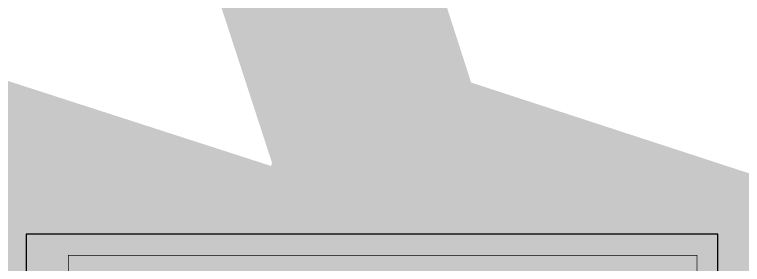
# Model space of a CAD drawing. Header units: millimetres. Extents: x -60 to 576, y -39 to 287.
# Drawn here: x 103.5 to 208, y 146.2 to 182 of the extents above; entities that cross this region are included whole.
import ezdxf

# ---------------------------------------------------------------- set-up
doc = ezdxf.new("R2010")
doc.units = ezdxf.units.MM
doc.header["$MEASUREMENT"] = 0
for name, color, linetype in [('.1', 1, 'Continuous'), ('M-AC-TEXT', 7, 'Continuous'), ('template', 7, 'Continuous')]:
    doc.layers.add(name, color=color, linetype=linetype)
doc.styles.add('ar-dim-axis', font='romans.shx', dxfattribs={"width": 0.8})
doc.styles.add('OIP FONT', font='GOTHIC.TTF', dxfattribs={"height": 150})
doc.dimstyles.new('ar-dim-axis', dxfattribs={"dimtxt": 350, "dimasz": 250, "dimexe": 75, "dimexo": 75, "dimgap": 200, "dimtad": 1, "dimdec": 0, "dimzin": 12, "dimdsep": 46, "dimtxsty": 'ar-dim-axis', "dimblk": 'ARCHTICK', "dimcen": 120, "dimclrd": 11, "dimclre": 8, "dimclrt": 4, "dimadec": 0, "dimazin": 3, "dimtm": 1, "dimtfac": 1, "dimtdec": 0, "dimtix": 1, "dimtmove": 2, "dimatfit": 3, "dimldrblk": 'ARCHTICK', "dimfxl": 1, "dimtolj": 1, "dimtzin": 0, "dimarcsym": 1})

# ---------------------------------------------------------------- blocks, each defined once
blk = doc.blocks.new('_ARCHTICK')
at = {"color": 0, "linetype": 'ByBlock', "const_width": 0.15}
blk.add_lwpolyline([(-0.5, -0.5), (0.5, 0.5)], dxfattribs=at)

msp = doc.modelspace()

# ---------------------------------------------------------------- linework, layer by layer
at = {"layer": '.1', "color": 0}
msp.add_line((204.5, 150.476), (105.224, 150.476), dxfattribs=at)
at = {"layer": 'template'}
for p, q in [((105.224, 150.476), (105.224, 80.08)), ((204.5, 80.08), (204.5, 150.476))]:
    msp.add_line(p, q, dxfattribs=at)
at = {"layer": 'template', "linetype": 'Continuous', "const_width": 0.0853}
msp.add_lwpolyline([(111.241, 83.088), (201.492, 83.088), (201.492, 147.467), (111.241, 147.467)], close=True, dxfattribs=at)

# ---------------------------------------------------------------- leaders
at = {"layer": 'M-AC-TEXT', "annotation_type": 0, "has_hookline": 1, "text_width": 1.46}
for points, hookline_direction in [([(148.895, 142.337), (148.768, 142.585), (148.392, 142.586)], 1), ([(169.343, 139.101), (169.216, 139.349), (168.84, 139.35)], 1), ([(243.995, 135.962), (243.869, 136.21), (243.493, 136.211)], 1), ([(354.266, 135.091), (354.139, 135.339), (353.763, 135.34)], 1), ([(368.266, 133.952), (368.139, 134.2), (367.763, 134.201)], 1), ([(374.267, 133.942), (374.14, 134.19), (373.765, 134.191)], 1), ([(262.788, 128.199), (262.661, 128.447), (262.285, 128.448)], 1), ([(361.115, 128.915), (360.989, 129.163), (360.613, 129.164)], 1), ([(376.118, 126.108), (375.992, 126.356), (375.616, 126.358)], 1), ([(368.167, 125.548), (368.041, 125.796), (367.665, 125.797)], 1), ([(166.31, 118.625), (166.183, 118.873), (165.807, 118.875)], 1), ([(166.309, 117.858), (166.435, 118.106), (166.811, 118.107)], 0), ([(142.117, 115.788), (141.991, 116.036), (141.615, 116.037)], 1), ([(376.113, 115.346), (375.986, 115.594), (375.61, 115.595)], 1), ([(243.997, 107.208), (243.87, 107.456), (243.494, 107.457)], 1), ([(354.266, 106.345), (354.139, 106.593), (353.763, 106.594)], 1), ([(272.48, 105.184), (272.353, 105.432), (271.977, 105.433)], 1), ([(178.877, 105.216), (179.004, 105.464), (179.38, 105.465)], 0), ([(395.221, 100.371), (395.094, 100.619), (394.718, 100.62)], 1)]:
    msp.add_leader(points, dimstyle='ar-dim-axis', override={"dimtxt": 150, "dimasz": 150, "dimgap": 200, "dimtad": 0, "dimtih": 1, "dimtoh": 1, "dimtxsty": 'OIP FONT', "dimclrd": 256, "dimclre": 256, "dimclrt": 256, "dimfxl": 0.2, "dimfxlon": 1, "dimlwd": 65535, "dimlwe": 65535}, dxfattribs=dict(at, hookline_direction=hookline_direction))

doc.saveas('drawing.dxf')
